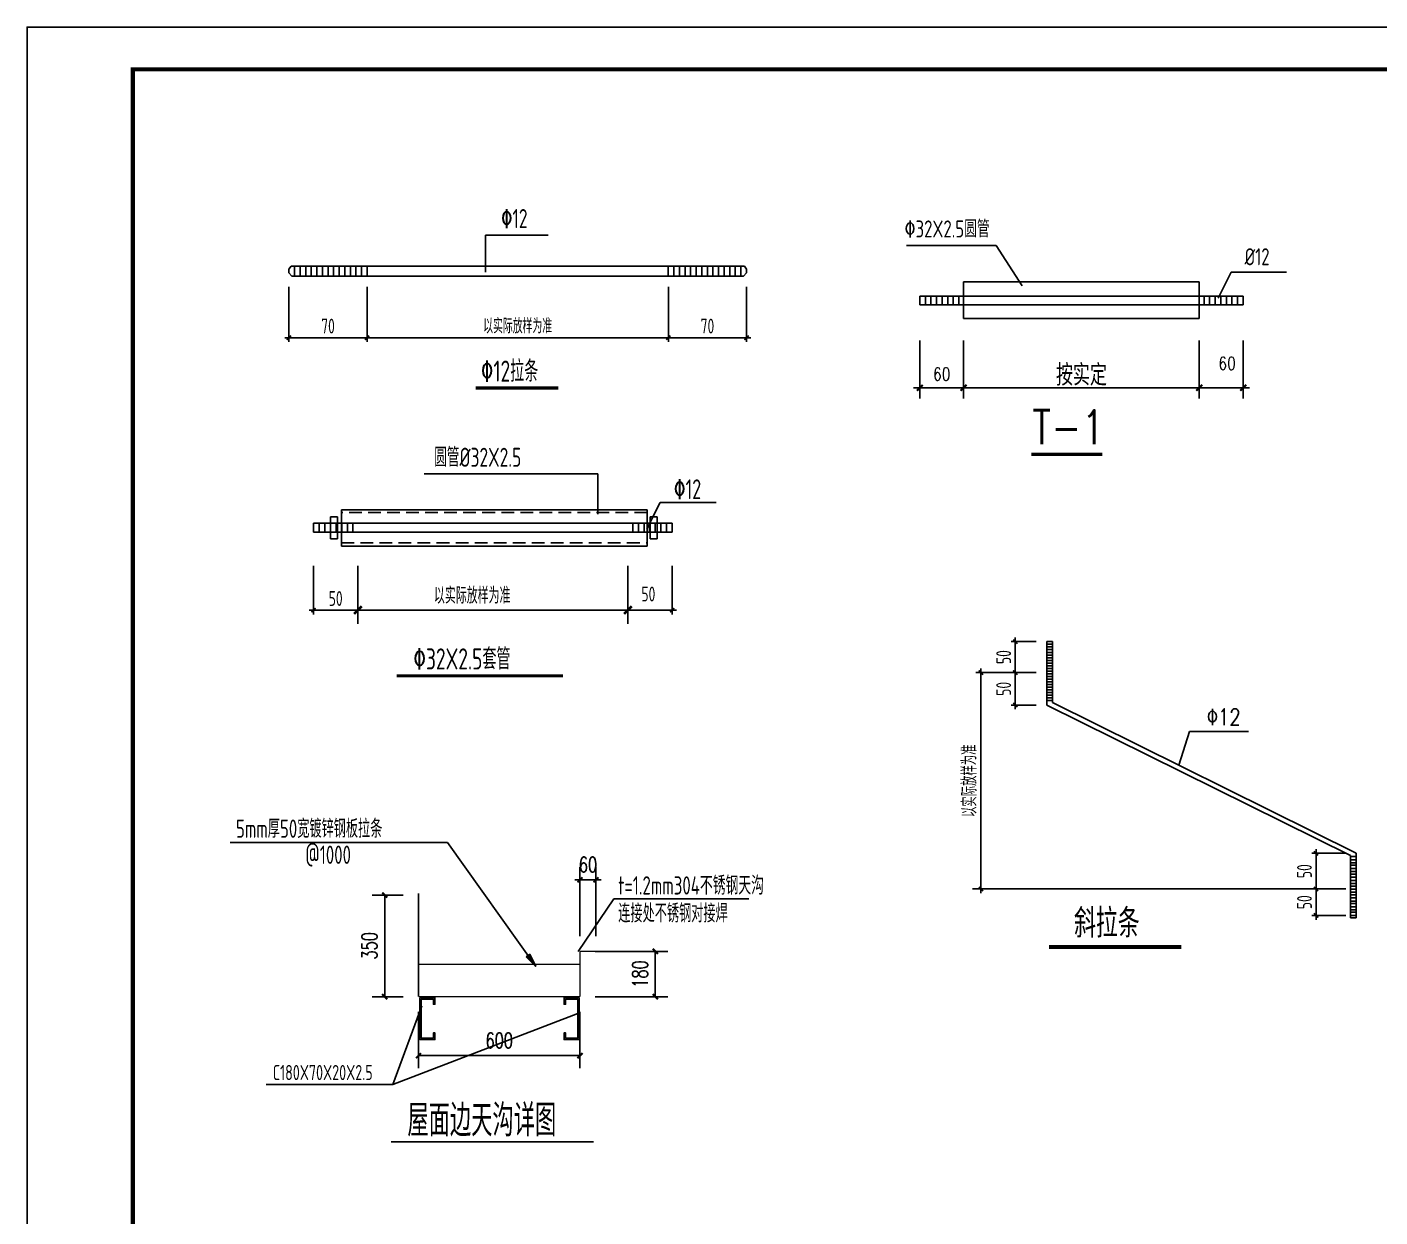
# Model space of a CAD drawing. Extents: x 293620 to 503924, y -252071 to 755100.
# Drawn here: x 397349 to 429337, y -220799 to -192671 of the extents above; entities that cross this region are included whole.
import ezdxf

# ---------------------------------------------------------------- set-up
doc = ezdxf.new("R2010")
doc.units = 0
doc.header["$LTSCALE"] = 1000
doc.header["$MEASUREMENT"] = 0
doc.linetypes.add('HIDDEN2', pattern=[0.45, 0.3, -0.15])
doc.layers.get('Defpoints').update_dxf_attribs({"color": 250})
for name, color, linetype in [('03', 3, 'Continuous'), ('1', 7, 'Continuous'), ('3', 3, 'Continuous'), ('3T_WOOD', 21, 'Continuous'), ('DIM1', 3, 'Continuous'), ('PUB_DIM', 171, 'Continuous'), ('PUB_TEXT', 7, 'Continuous'), ('PUB_TEXT @ 1', 7, 'Continuous'), ('TEXT', 7, 'Continuous'), ('TK', 4, 'Continuous'), ('图层1', 8, 'Continuous')]:
    doc.layers.add(name, color=color, linetype=linetype)
doc.styles.add('_HZDX', font='txt.shx', dxfattribs={"width": 0.8, "bigfont": 'HZDX.shx'})
doc.styles.add('_HZTXT', font='txt.shx', dxfattribs={"width": 0.8, "bigfont": 'hztxt.shx'})
doc.styles.add('DIM_FONT', font='SIMPLEX', dxfattribs={"width": 0.7, "bigfont": 'GBCBIG'})
doc.styles.add('TSSD_Dimension', font='Tssdeng.shx', dxfattribs={"width": 0.7, "bigfont": 'hztxt.shx'})
doc.styles.add('TSSD_Label', font='Tssdeng.shx', dxfattribs={"width": 0.7, "bigfont": 'hztxt.shx'})
doc.styles.add('TSSD_REIN', font='tssdeng.shx', dxfattribs={"width": 0.7, "bigfont": 'tssdchn.shx'})
doc.dimstyles.new('DIMN', dxfattribs={"dimtxt": 300, "dimasz": 100, "dimexe": 250, "dimexo": 300, "dimgap": 150, "dimtad": 1, "dimdec": 0, "dimzin": 0, "dimdsep": 46, "dimtxsty": 'DIM_FONT', "dimblk": 'ARCHTICK', "dimcen": 0.09, "dimclrt": 7, "dimazin": 2, "dimtfac": 1, "dimtdec": 0, "dimtix": 1, "dimtmove": 2, "dimatfit": 3, "dimfxl": 0, "dimtolj": 1, "dimtzin": 0, "dimarcsym": 0})
doc.dimstyles.new('TSSD_20_100', dxfattribs={"dimtxt": 350, "dimasz": 100, "dimexe": 100, "dimexo": 250, "dimgap": 100, "dimtad": 1, "dimdec": 0, "dimlfac": 0.2, "dimzin": 0, "dimdsep": 46, "dimtxsty": 'TSSD_Dimension', "dimblk": 'ARCHTICK', "dimblk1": 'ARCHTICK', "dimblk2": 'ARCHTICK', "dimcen": 0, "dimdle": 100, "dimclrt": 7, "dimadec": 0, "dimazin": 0, "dimtfac": 1, "dimtdec": 0, "dimtix": 1, "dimtmove": 2, "dimatfit": 3, "dimfxl": 0, "dimtolj": 1, "dimtzin": 0, "dimarcsym": 0})

# ---------------------------------------------------------------- blocks, each defined once
blk = doc.blocks.new('_ArchTick')
at = {"color": 0, "linetype": 'ByBlock', "const_width": 0.4}
blk.add_lwpolyline([(-0.5, -0.5), (0.5, 0.5)], dxfattribs=at)
blk = doc.blocks.new('*D658')
at = {"layer": 'Defpoints', "color": 0}
for p in [(412512, -198562), (414360, -198562), (414360, -200015)]:
    blk.add_point(p, dxfattribs=at)
at = {"layer": 'PUB_DIM', "color": 0, "lineweight": -2}
for p, q in [((412512, -198812), (412512, -200115)), ((414360, -198812), (414360, -200115)), ((412412, -200015), (414460, -200015))]:
    blk.add_line(p, q, dxfattribs=at)
at = {"layer": 'PUB_DIM', "color": 0, "lineweight": -2, "xscale": 100, "yscale": 100, "zscale": 100, "rotation": 180}
blk.add_blockref('_ArchTick', (412512, -200015), dxfattribs=at)
at = {"layer": 'PUB_DIM', "color": 0, "lineweight": -2, "xscale": 100, "yscale": 100, "zscale": 100}
blk.add_blockref('_ArchTick', (414360, -200015), dxfattribs=at)
at = {"layer": 'PUB_DIM', "color": 7, "insert": (413436, -199740), "char_height": 350, "attachment_point": 5, "style": 'TSSD_REIN'}
blk.add_mtext('\\A1;70', dxfattribs=at)
blk = doc.blocks.new('*D659')
at = {"layer": 'Defpoints', "color": 0}
for p in [(403541, -198562), (405389, -198562), (405389, -200015)]:
    blk.add_point(p, dxfattribs=at)
at = {"layer": 'PUB_DIM', "color": 0, "lineweight": -2}
for p, q in [((403541, -198812), (403541, -200115)), ((405389, -198812), (405389, -200115)), ((403441, -200015), (405489, -200015))]:
    blk.add_line(p, q, dxfattribs=at)
at = {"layer": 'PUB_DIM', "color": 0, "lineweight": -2, "xscale": 100, "yscale": 100, "zscale": 100, "rotation": 180}
blk.add_blockref('_ArchTick', (403541, -200015), dxfattribs=at)
at = {"layer": 'PUB_DIM', "color": 0, "lineweight": -2, "xscale": 100, "yscale": 100, "zscale": 100}
blk.add_blockref('_ArchTick', (405389, -200015), dxfattribs=at)
at = {"layer": 'PUB_DIM', "color": 7, "insert": (404465, -199740), "char_height": 350, "attachment_point": 5, "style": 'TSSD_REIN'}
blk.add_mtext('\\A1;70', dxfattribs=at)
blk = doc.blocks.new('*D660')
at = {"layer": 'Defpoints', "color": 0}
for p in [(405389, -198562), (412512, -198562), (412512, -200015)]:
    blk.add_point(p, dxfattribs=at)
at = {"layer": 'PUB_DIM', "color": 0, "lineweight": -2}
for p, q in [((405389, -198812), (405389, -200115)), ((412512, -198812), (412512, -200115)), ((405289, -200015), (412612, -200015))]:
    blk.add_line(p, q, dxfattribs=at)
at = {"layer": 'PUB_DIM', "color": 0, "lineweight": -2, "xscale": 100, "yscale": 100, "zscale": 100, "rotation": 180}
blk.add_blockref('_ArchTick', (405389, -200015), dxfattribs=at)
at = {"layer": 'PUB_DIM', "color": 0, "lineweight": -2, "xscale": 100, "yscale": 100, "zscale": 100}
blk.add_blockref('_ArchTick', (412512, -200015), dxfattribs=at)
at = {"layer": 'PUB_DIM', "color": 7, "insert": (408950, -199739), "char_height": 350, "attachment_point": 5, "style": 'TSSD_REIN'}
blk.add_mtext('\\A1;以实际放样为准', dxfattribs=at)
blk = doc.blocks.new('_DIMX')
blk.add_line((-150, 0), (150, 0))
at = {"const_width": 50}
blk.add_lwpolyline([(-70, -70), (70, 70)], dxfattribs=at)
blk = doc.blocks.new('*D661')
at = {"layer": 'Defpoints', "color": 0}
for p in [(411554, -205154), (412604, -205154), (412604, -206455)]:
    blk.add_point(p, dxfattribs=at)
at = {"layer": 'PUB_DIM', "color": 0, "lineweight": -2}
for p, q in [((411554, -205404), (411554, -206555)), ((412604, -205404), (412604, -206555)), ((411454, -206455), (412704, -206455))]:
    blk.add_line(p, q, dxfattribs=at)
at = {"layer": 'PUB_DIM', "color": 0, "lineweight": -2, "xscale": 100, "yscale": 100, "zscale": 100, "rotation": 180}
blk.add_blockref('_ArchTick', (411554, -206455), dxfattribs=at)
at = {"layer": 'PUB_DIM', "color": 0, "lineweight": -2, "xscale": 100, "yscale": 100, "zscale": 100}
blk.add_blockref('_ArchTick', (412604, -206455), dxfattribs=at)
at = {"layer": 'PUB_DIM', "color": 7, "insert": (412039, -206074), "char_height": 350, "attachment_point": 5, "style": 'TSSD_REIN'}
blk.add_mtext('\\A1;50', dxfattribs=at)
blk = doc.blocks.new('*D662')
at = {"layer": 'Defpoints', "color": 0}
for p in [(404121, -205154), (405171, -205154), (405171, -206455)]:
    blk.add_point(p, dxfattribs=at)
at = {"layer": 'PUB_DIM', "color": 0, "lineweight": -2}
for p, q in [((404121, -205404), (404121, -206555)), ((405171, -205404), (405171, -206555)), ((404021, -206455), (405271, -206455))]:
    blk.add_line(p, q, dxfattribs=at)
at = {"layer": 'PUB_DIM', "color": 0, "lineweight": -2, "xscale": 100, "yscale": 100, "zscale": 100, "rotation": 180}
blk.add_blockref('_ArchTick', (404121, -206455), dxfattribs=at)
at = {"layer": 'PUB_DIM', "color": 0, "lineweight": -2, "xscale": 100, "yscale": 100, "zscale": 100}
blk.add_blockref('_ArchTick', (405171, -206455), dxfattribs=at)
at = {"layer": 'PUB_DIM', "color": 7, "insert": (404646, -206180), "char_height": 350, "attachment_point": 5, "style": 'TSSD_REIN'}
blk.add_mtext('\\A1;50', dxfattribs=at)
blk = doc.blocks.new('*D629')
at = {"layer": 'Defpoints', "color": 0}
for p in [(420715, -207199), (421457, -207199), (421457, -207931)]:
    blk.add_point(p, dxfattribs=at)
at = {"layer": 'PUB_DIM', "color": 0, "lineweight": -2}
for p, q in [((421207, -207199), (420615, -207199)), ((420715, -208031), (420715, -207099)), ((421207, -207931), (420615, -207931))]:
    blk.add_line(p, q, dxfattribs=at)
at = {"layer": 'PUB_DIM', "color": 0, "lineweight": -2, "xscale": 100, "yscale": 100, "zscale": 100}
for p, rotation in [((420715, -207199), 90), ((420715, -207931), 270)]:
    blk.add_blockref('_ArchTick', p, dxfattribs=dict(at, rotation=rotation))
at = {"layer": 'PUB_DIM', "color": 7, "insert": (420440, -207565), "char_height": 350, "attachment_point": 5, "rotation": 90, "style": 'TSSD_Dimension'}
blk.add_mtext('\\A1;50', dxfattribs=at)
blk = doc.blocks.new('*D630')
at = {"layer": 'Defpoints', "color": 0}
for p in [(420715, -207931), (421457, -207931), (421457, -208699)]:
    blk.add_point(p, dxfattribs=at)
at = {"layer": 'PUB_DIM', "color": 0, "lineweight": -2}
for p, q in [((420715, -208799), (420715, -207831)), ((421207, -207931), (420615, -207931)), ((421207, -208699), (420615, -208699))]:
    blk.add_line(p, q, dxfattribs=at)
at = {"layer": 'PUB_DIM', "color": 0, "lineweight": -2, "xscale": 100, "yscale": 100, "zscale": 100}
for p, rotation in [((420715, -207931), 90), ((420715, -208699), 270)]:
    blk.add_blockref('_ArchTick', p, dxfattribs=dict(at, rotation=rotation))
at = {"layer": 'PUB_DIM', "color": 7, "insert": (420440, -208315), "char_height": 350, "attachment_point": 5, "rotation": 90, "style": 'TSSD_Dimension'}
blk.add_mtext('\\A1;50', dxfattribs=at)
blk = doc.blocks.new('*D631')
at = {"layer": 'Defpoints', "color": 0}
for p in [(427827, -212203), (428778, -212203), (428778, -213046)]:
    blk.add_point(p, dxfattribs=at)
at = {"layer": 'PUB_DIM', "color": 0, "lineweight": -2}
for p, q in [((428528, -212203), (427727, -212203)), ((427827, -213146), (427827, -212103)), ((428528, -213046), (427727, -213046))]:
    blk.add_line(p, q, dxfattribs=at)
at = {"layer": 'PUB_DIM', "color": 0, "lineweight": -2, "xscale": 100, "yscale": 100, "zscale": 100}
for p, rotation in [((427827, -212203), 90), ((427827, -213046), 270)]:
    blk.add_blockref('_ArchTick', p, dxfattribs=dict(at, rotation=rotation))
at = {"layer": 'PUB_DIM', "color": 7, "insert": (427552, -212625), "char_height": 350, "attachment_point": 5, "rotation": 90, "style": 'TSSD_Dimension'}
blk.add_mtext('\\A1;50', dxfattribs=at)
blk = doc.blocks.new('*D632')
at = {"layer": 'Defpoints', "color": 0}
for p in [(427827, -213046), (428778, -213046), (428778, -213672)]:
    blk.add_point(p, dxfattribs=at)
at = {"layer": 'PUB_DIM', "color": 0, "lineweight": -2}
for p, q in [((427827, -213772), (427827, -212946)), ((428528, -213046), (427727, -213046)), ((428528, -213672), (427727, -213672))]:
    blk.add_line(p, q, dxfattribs=at)
at = {"layer": 'PUB_DIM', "color": 0, "lineweight": -2, "xscale": 100, "yscale": 100, "zscale": 100}
for p, rotation in [((427827, -213046), 90), ((427827, -213672), 270)]:
    blk.add_blockref('_ArchTick', p, dxfattribs=dict(at, rotation=rotation))
at = {"layer": 'PUB_DIM', "color": 7, "insert": (427552, -213359), "char_height": 350, "attachment_point": 5, "rotation": 90, "style": 'TSSD_Dimension'}
blk.add_mtext('\\A1;50', dxfattribs=at)
blk = doc.blocks.new('*D633')
at = {"layer": 'Defpoints', "color": 0}
for p in [(419903, -207931), (420875, -207931), (420875, -213046)]:
    blk.add_point(p, dxfattribs=at)
at = {"layer": 'PUB_DIM', "color": 0, "lineweight": -2}
for p, q in [((419903, -213146), (419903, -207831)), ((420625, -207931), (419803, -207931)), ((420625, -213046), (419803, -213046))]:
    blk.add_line(p, q, dxfattribs=at)
at = {"layer": 'PUB_DIM', "color": 0, "lineweight": -2, "xscale": 100, "yscale": 100, "zscale": 100}
for p, rotation in [((419903, -207931), 90), ((419903, -213046), 270)]:
    blk.add_blockref('_ArchTick', p, dxfattribs=dict(at, rotation=rotation))
at = {"layer": 'PUB_DIM', "color": 7, "insert": (419627, -210488), "char_height": 350, "attachment_point": 5, "rotation": 90, "style": 'TSSD_Dimension'}
blk.add_mtext('\\A1;以实际放样为准', dxfattribs=at)
blk = doc.blocks.new('Q3423Q42423423423')
at = {"linetype": 'Continuous'}
for p, q in [((1609839, 145654), (1610298, 146582)), ((1600858, 146235), (1609172, 146235)), ((1600858, 146235), (1600858, 144944)), ((1609172, 146235), (1609172, 144944)), ((1599310, 145728), (1610722, 145728)), ((1599310, 145728), (1599310, 145419)), ((1599507, 145728), (1599507, 145419)), ((1599704, 145728), (1599704, 145419)), ((1599901, 145728), (1599901, 145419)), ((1600098, 145728), (1600098, 145419)), ((1600295, 145728), (1600295, 145419)), ((1600492, 145728), (1600492, 145419)), ((1600689, 145728), (1600689, 145419)), ((1609343, 145728), (1609343, 145419)), ((1609540, 145728), (1609540, 145419)), ((1609737, 145728), (1609737, 145419)), ((1609934, 145728), (1609934, 145419)), ((1610131, 145728), (1610131, 145419)), ((1610328, 145728), (1610328, 145419)), ((1610525, 145728), (1610525, 145419)), ((1610722, 145728), (1610722, 145419)), ((1599310, 145419), (1610722, 145419)), ((1600858, 144944), (1609172, 144944))]:
    blk.add_line(p, q, dxfattribs=at)
at = {"layer": '1', "color": 7, "linetype": 'Continuous', "const_width": 112}
blk.add_lwpolyline([(1603253, 140149), (1605757, 140149)], dxfattribs=at)
at = {"layer": 'PUB_DIM'}
for p, q in [((1599310, 144162), (1599310, 142123)), ((1600859, 144162), (1600859, 142123)), ((1600859, 144162), (1600859, 142123)), ((1609172, 144162), (1609172, 142123)), ((1609172, 144162), (1609172, 142123)), ((1610722, 144162), (1610722, 142123)), ((1599311, 142498), (1600857, 142498)), ((1600859, 142498), (1609172, 142498)), ((1609174, 142498), (1610720, 142498))]:
    blk.add_line(p, q, dxfattribs=at)
at = {"layer": 'PUB_TEXT', "linetype": 'Continuous'}
blk.add_line((1610298, 146582), (1612249, 146582), dxfattribs=at)
at = {"layer": '图层1', "color": 2}
for p, q in [((1602011, 147523), (1598838, 147523)), ((1602922, 146092), (1602011, 147523))]:
    blk.add_line(p, q, dxfattribs=at)
at = {"layer": 'PUB_DIM', "rotation": 180}
for name, p, xscale, yscale, zscale in [('_DIMX', (1599310, 142498), 1.5, 1.5, 1.5), ('_ArchTick', (1600859, 142498), 150, 150, 150), ('_DIMX', (1609172, 142498), 1.5, 1.5, 1.5)]:
    blk.add_blockref(name, p, dxfattribs=dict(at, xscale=xscale, yscale=yscale, zscale=zscale))
at = {"layer": 'PUB_DIM'}
for name, p, xscale, yscale, zscale in [('_DIMX', (1600859, 142498), 1.5, 1.5, 1.5), ('_ArchTick', (1609172, 142498), 150, 150, 150), ('_DIMX', (1610722, 142498), 1.5, 1.5, 1.5)]:
    blk.add_blockref(name, p, dxfattribs=dict(at, xscale=xscale, yscale=yscale, zscale=zscale))
at = {"layer": '1', "color": 7, "linetype": 'Continuous', "style": '_HZDX', "width": 0.8}
blk.add_text('T-1', height=1200, dxfattribs=at).set_placement((1603287, 140506))
at = {"layer": 'PUB_DIM', "color": 7, "attachment_point": 5, "style": '_HZTXT'}
for s, insert, char_height in [('\\A1;按实定', (1605016, 142948), 750), ('\\A1;60', (1610154, 143358), 450), ('\\A1;60', (1600084, 142980), 450)]:
    blk.add_mtext(s, dxfattribs=dict(at, insert=insert, char_height=char_height))
at = {"layer": 'PUB_TEXT @ 1', "style": 'TSSD_Label', "width": 0.75}
for s, p in [('\x8232X2.5圆管', (1598777, 147802)), ('%%C12', (1610775, 146820))]:
    blk.add_text(s, height=600, dxfattribs=at).set_placement(p)
blk = doc.blocks.new('*D569')
at = {"layer": 'Defpoints', "color": 0}
for p in [(5197911, 18063053), (5200137, 18063053), (5197911, 18061714)]:
    blk.add_point(p, dxfattribs=at)
at = {"layer": 'PUB_DIM', "color": 0, "lineweight": -2}
for p, q in [((5198361, 18063053), (5200512, 18063053)), ((5200137, 18061714), (5200137, 18063053)), ((5198361, 18061714), (5200512, 18061714))]:
    blk.add_line(p, q, dxfattribs=at)
at = {"layer": 'PUB_DIM', "color": 0, "lineweight": -2, "xscale": 150, "yscale": 150, "zscale": 150}
for p, rotation in [((5200137, 18063053), 90), ((5200137, 18061714), 270)]:
    blk.add_blockref('_ArchTick', p, dxfattribs=dict(at, rotation=rotation))
at = {"layer": 'PUB_DIM', "color": 7, "insert": (5199687, 18062384), "char_height": 450, "attachment_point": 5, "rotation": 90, "style": 'DIM_FONT'}
blk.add_mtext('\\A1;180', dxfattribs=at)
blk = doc.blocks.new('*D570')
at = {"layer": 'Defpoints', "color": 0}
for p in [(5198383, 18065167), (5197911, 18063053), (5198383, 18063053)]:
    blk.add_point(p, dxfattribs=at)
at = {"layer": 'PUB_DIM', "color": 0, "lineweight": -2}
for p, q in [((5197911, 18063503), (5197911, 18065542)), ((5198383, 18063503), (5198383, 18065542)), ((5197911, 18065167), (5197761, 18065167)), ((5197911, 18065167), (5198383, 18065167)), ((5198383, 18065167), (5198533, 18065167))]:
    blk.add_line(p, q, dxfattribs=at)
at = {"layer": 'PUB_DIM', "color": 0, "lineweight": -2, "xscale": 150, "yscale": 150, "zscale": 150}
blk.add_blockref('_ArchTick', (5197911, 18065167), dxfattribs=at)
at = {"layer": 'PUB_DIM', "color": 0, "lineweight": -2, "xscale": 150, "yscale": 150, "zscale": 150, "rotation": 180}
blk.add_blockref('_ArchTick', (5198383, 18065167), dxfattribs=at)
at = {"layer": 'PUB_DIM', "color": 7, "insert": (5198147, 18065617), "char_height": 450, "attachment_point": 5, "style": 'DIM_FONT'}
blk.add_mtext('\\A1;60', dxfattribs=at)
blk = doc.blocks.new('*D571')
at = {"layer": 'Defpoints', "color": 0}
for p in [(5193139, 18064717), (5192139, 18061714), (5193139, 18061714)]:
    blk.add_point(p, dxfattribs=at)
at = {"layer": 'PUB_DIM', "color": 0, "lineweight": -2}
for p, q in [((5192689, 18064717), (5191764, 18064717)), ((5192139, 18064717), (5192139, 18061714)), ((5192689, 18061714), (5191764, 18061714))]:
    blk.add_line(p, q, dxfattribs=at)
at = {"layer": 'PUB_DIM', "color": 0, "lineweight": -2, "xscale": 150, "yscale": 150, "zscale": 150}
for p, rotation in [((5192139, 18064717), 90), ((5192139, 18061714), 270)]:
    blk.add_blockref('_ArchTick', p, dxfattribs=dict(at, rotation=rotation))
at = {"layer": 'PUB_DIM', "color": 7, "insert": (5191689, 18063216), "char_height": 450, "attachment_point": 5, "rotation": 90, "style": 'DIM_FONT'}
blk.add_mtext('\\A1;350', dxfattribs=at)
blk = doc.blocks.new('*D572')
at = {"layer": 'Defpoints', "color": 0}
for p in [(5193139, 18061714), (5197911, 18061714), (5197911, 18059972)]:
    blk.add_point(p, dxfattribs=at)
at = {"layer": 'PUB_DIM', "color": 0, "lineweight": -2}
for p, q in [((5193139, 18061264), (5193139, 18059597)), ((5197911, 18061264), (5197911, 18059597)), ((5193139, 18059972), (5197911, 18059972))]:
    blk.add_line(p, q, dxfattribs=at)
at = {"layer": 'PUB_DIM', "color": 0, "lineweight": -2, "xscale": 150, "yscale": 150, "zscale": 150, "rotation": 180}
blk.add_blockref('_ArchTick', (5193139, 18059972), dxfattribs=at)
at = {"layer": 'PUB_DIM', "color": 0, "lineweight": -2, "xscale": 150, "yscale": 150, "zscale": 150}
blk.add_blockref('_ArchTick', (5197911, 18059972), dxfattribs=at)
at = {"layer": 'PUB_DIM', "color": 7, "insert": (5195525, 18060422), "char_height": 450, "attachment_point": 5, "style": 'DIM_FONT'}
blk.add_mtext('\\A1;600', dxfattribs=at)
blk = doc.blocks.new('GeYuanFrame_88455082', base_point=(20.09, 4.53))
at = {"layer": 'TK'}
blk.add_lwpolyline([(20.09, 4.53), (20.09, 598.53), (861.09, 598.53), (861.09, 4.53)], close=True, dxfattribs=at)
at = {"layer": 'TK', "const_width": 1}
blk.add_lwpolyline([(45.09, 588.53), (851.09, 588.53), (851.09, 14.53), (45.09, 14.53)], close=True, dxfattribs=at)
blk = doc.blocks.new('w342q414231')
for p, q in [((5192382.2, 18059119.2), (5193235.8, 18061444.4)), ((5197843.7, 18061220.5), (5192382.2, 18059119.2)), ((5192382.2, 18059119.2), (5188639.8, 18059119.2))]:
    blk.add_line(p, q)
for points in [[(5193177.7, 18061682.9), (5193625.4, 18061682.9), (5193625.4, 18061488.6), (5193581.3, 18061488.6), (5193581.3, 18061638.8), (5193221.8, 18061638.8), (5193221.8, 18060492.2), (5193581.3, 18060492.2), (5193581.3, 18060642.3), (5193625.4, 18060642.3), (5193625.4, 18060448.1), (5193177.7, 18060448.1), (5193177.7, 18061682.9)], [(5197887.8, 18061682.9), (5197440.2, 18061682.9), (5197440.2, 18061488.6), (5197484.3, 18061488.6), (5197484.3, 18061638.8), (5197843.7, 18061638.8), (5197843.7, 18060492.2), (5197484.3, 18060492.2), (5197484.3, 18060642.3), (5197440.2, 18060642.3), (5197440.2, 18060448.1), (5197887.8, 18060448.1), (5197887.8, 18061682.9)]]:
    blk.add_lwpolyline(points)
at = {"const_width": 56.7}
blk.add_lwpolyline([(5192323, 18057424.6), (5198319.5, 18057424.6)], dxfattribs=at)
at = {"layer": '03'}
for p, q in [((5193995.6, 18066272.1), (5187576.3, 18066272.1)), ((5196607.8, 18062606), (5193995.6, 18066272.1)), ((5196426.1, 18062966.7), (5196323.4, 18062893.5)), ((5196323.4, 18062893.5), (5196607.8, 18062606)), ((5196426.1, 18062966.7), (5196607.8, 18062606))]:
    blk.add_line(p, q, dxfattribs=at)
blk.add_solid([(5196323.4, 18062893.5), (5196607.8, 18062606), (5196426.1, 18062966.7)], dxfattribs=at)
at = {"layer": '图层1'}
for p, q in [((5197853.5, 18063053.2), (5198908.9, 18064609.9)), ((5198908.9, 18064609.9), (5202902.8, 18064609.9))]:
    blk.add_line(p, q, dxfattribs=at)
at = {"layer": '图层1', "const_width": 47.2}
for points in [[(5193138.8, 18064765.6), (5193138.8, 18061714.4)], [(5198383, 18063053.2), (5197910.5, 18063053.2)], [(5197910.5, 18063053.2), (5197910.5, 18061714.4)], [(5193138.8, 18062669.2), (5197910.5, 18062669.2)], [(5193138.8, 18061714.4), (5197910.5, 18061714.4)]]:
    blk.add_lwpolyline(points, dxfattribs=at)
at = {"layer": 'PUB_TEXT', "style": 'TSSD_REIN', "width": 0.7}
for s, height, p in [('5mm厚50宽镀锌钢板拉条', 540.54, (5187743.4, 18066408.6)), ('@1000', 540.54, (5189791.3, 18065637.7)), ('连接处不锈钢对接焊', 540.54, (5199042.1, 18063907.4)), ('C180X70X20X2.5 ', 450, (5188830.6, 18059247.5))]:
    blk.add_text(s, height=height, dxfattribs=at).set_placement(p)
at = {"layer": 'PUB_TEXT @ 1', "style": 'TSSD_Label', "width": 0.7}
blk.add_text('t=1.2mm304不锈钢天沟', height=540.54, dxfattribs=at).set_placement((5199042.1, 18064731.4))
at = {"layer": 'TEXT', "style": 'TSSD_REIN', "width": 0.7}
blk.add_text('屋面边天沟详图', height=945, dxfattribs=at).set_placement((5192809.7, 18057585.9))
at = {"layer": 'PUB_DIM'}
for p1, p2, distance, text, picture, middle in [((5197910.5, 18063053.2), (5198383, 18063053.2), 2113.3, '60', '*D570', (5198146.8, 18065616.5)), ((5193138.8, 18064716.6), (5193138.8, 18061714.4), -999.7, '350', '*D571', (5191689.1, 18063215.5)), ((5197910.5, 18061714.4), (5197910.5, 18063053.2), -2226.4, '180', '*D569', (5199686.9, 18062383.8)), ((5193138.8, 18061714.4), (5197910.5, 18061714.4), -1742, '600', '*D572', (5195524.7, 18060422.4))]:
    dim = blk.add_aligned_dim(p1=p1, p2=p2, distance=distance, text=text, dimstyle='DIMN', override={"dimscale": 1.5, "dimlfac": 0.666667, "dimadec": 0}, dxfattribs=at)
    dim.commit()
    dim.dimension.update_dxf_attribs({"geometry": picture, "text_midpoint": middle})

msp = doc.modelspace()

# ---------------------------------------------------------------- linework, layer by layer
for p, q in [((403591.1, -198322), (414309.6, -198322)), ((403609.8, -198562.1), (414290.8, -198562.1)), ((421457.3, -207199.4), (421457.3, -208699.4)), ((421457.3, -207199.4), (421597.2, -207199.4)), ((421457.3, -207262.7), (421597.2, -207262.7)), ((421457.3, -207262.7), (421597.2, -207262.7)), ((421597.2, -207199.4), (421597.2, -208639.5)), ((421457.3, -207325.9), (421597.2, -207325.9)), ((421457.3, -207325.9), (421597.2, -207325.9)), ((421457.3, -207389.2), (421597.2, -207389.2)), ((421457.3, -207389.2), (421597.2, -207389.2)), ((421457.3, -207452.4), (421597.2, -207452.4)), ((421457.3, -207452.4), (421597.2, -207452.4)), ((421457.3, -207515.7), (421597.2, -207515.7)), ((421457.3, -207515.7), (421597.2, -207515.7)), ((421457.3, -207579), (421597.2, -207579)), ((421457.3, -207579), (421597.2, -207579)), ((421457.3, -207642.2), (421597.2, -207642.2)), ((421457.3, -207642.2), (421597.2, -207642.2)), ((421457.3, -207705.5), (421597.2, -207705.5)), ((421457.3, -207705.5), (421597.2, -207705.5)), ((421457.3, -207768.7), (421597.2, -207768.7)), ((421457.3, -207768.7), (421597.2, -207768.7)), ((421457.3, -207768.7), (421597.2, -207768.7)), ((421457.3, -207768.7), (421597.2, -207768.7)), ((421457.3, -207832), (421597.2, -207832)), ((421457.3, -207832), (421597.2, -207832)), ((421457.3, -207832), (421597.2, -207832)), ((421457.3, -207832), (421597.2, -207832)), ((421457.3, -207895.3), (421597.2, -207895.3)), ((421457.3, -207895.3), (421597.2, -207895.3)), ((421457.3, -207895.3), (421597.2, -207895.3)), ((421457.3, -207895.3), (421597.2, -207895.3)), ((421457.3, -207958.5), (421597.2, -207958.5)), ((421457.3, -207958.5), (421597.2, -207958.5)), ((421457.3, -207958.5), (421597.2, -207958.5)), ((421457.3, -207958.5), (421597.2, -207958.5)), ((421457.3, -208021.8), (421597.2, -208021.8)), ((421457.3, -208021.8), (421597.2, -208021.8)), ((421457.3, -208021.8), (421597.2, -208021.8)), ((421457.3, -208021.8), (421597.2, -208021.8)), ((421457.3, -208085.1), (421597.2, -208085.1)), ((421457.3, -208085.1), (421597.2, -208085.1)), ((421457.3, -208085.1), (421597.2, -208085.1)), ((421457.3, -208085.1), (421597.2, -208085.1)), ((421457.3, -208148.3), (421597.2, -208148.3)), ((421457.3, -208148.3), (421597.2, -208148.3)), ((421457.3, -208148.3), (421597.2, -208148.3)), ((421457.3, -208148.3), (421597.2, -208148.3)), ((421457.3, -208211.6), (421597.2, -208211.6)), ((421457.3, -208211.6), (421597.2, -208211.6)), ((421457.3, -208211.6), (421597.2, -208211.6)), ((421457.3, -208274.8), (421597.2, -208274.8)), ((421457.3, -208274.8), (421597.2, -208274.8)), ((421457.3, -208338.1), (421597.2, -208338.1)), ((421457.3, -208338.1), (421597.2, -208338.1)), ((421457.3, -208401.4), (421597.2, -208401.4)), ((421457.3, -208401.4), (421597.2, -208401.4)), ((421457.3, -208401.4), (421597.2, -208401.4)), ((421457.3, -208401.4), (421597.2, -208401.4)), ((421457.3, -208401.4), (421597.2, -208401.4)), ((421457.3, -208464.6), (421597.2, -208464.6)), ((421457.3, -208464.6), (421597.2, -208464.6)), ((421457.3, -208464.6), (421597.2, -208464.6)), ((421457.3, -208527.9), (421597.2, -208527.9)), ((421457.3, -208527.9), (421597.2, -208527.9)), ((421457.3, -208591.2), (421597.2, -208591.2)), ((421457.3, -208591.2), (421597.2, -208591.2)), ((421457.3, -208699.4), (428638.7, -212257.5)), ((421597.2, -208639.5), (428777.6, -212203.4)), ((424584, -210122), (424836.4, -209322.4)), ((424836.4, -209322.4), (426229.4, -209322.4)), ((428638.7, -213731.2), (428638.7, -212257.5)), ((428638.7, -212279.8), (428777.6, -212279.8)), ((428638.7, -212354.1), (428777.6, -212354.1)), ((428638.7, -212354.1), (428777.6, -212354.1)), ((428777.6, -213731.2), (428777.6, -212203.4)), ((428638.7, -212428.3), (428777.6, -212428.3)), ((428638.7, -212487.2), (428777.6, -212487.2)), ((428638.7, -212487.2), (428777.6, -212487.2)), ((428638.7, -212561.4), (428777.6, -212561.4)), ((428638.7, -212561.4), (428777.6, -212561.4)), ((428638.7, -212561.4), (428777.6, -212561.4)), ((428638.7, -212635.6), (428777.6, -212635.6)), ((428638.7, -212694.5), (428777.6, -212694.5)), ((428638.7, -212694.5), (428777.6, -212694.5)), ((428638.7, -212768.7), (428777.6, -212768.7)), ((428638.7, -212768.7), (428777.6, -212768.7)), ((428638.7, -212843), (428777.6, -212843)), ((428638.7, -212843), (428777.6, -212843)), ((428638.7, -212917.2), (428777.6, -212917.2)), ((428638.7, -212976.1), (428777.6, -212976.1)), ((428638.7, -212976.1), (428777.6, -212976.1)), ((428638.7, -213050.3), (428777.6, -213050.3)), ((428638.7, -213050.3), (428777.6, -213050.3)), ((428638.7, -213124.5), (428777.6, -213124.5)), ((428638.7, -213183.4), (428777.6, -213183.4)), ((428638.7, -213183.4), (428777.6, -213183.4)), ((428638.7, -213257.6), (428777.6, -213257.6)), ((428638.7, -213257.6), (428777.6, -213257.6)), ((428638.7, -213331.9), (428777.6, -213331.9)), ((428638.7, -213390.8), (428777.6, -213390.8)), ((428638.7, -213390.8), (428777.6, -213390.8)), ((428638.7, -213465), (428777.6, -213465)), ((428638.7, -213465), (428777.6, -213465)), ((428638.7, -213539.2), (428777.6, -213539.2)), ((428638.7, -213598.1), (428777.6, -213598.1)), ((428638.7, -213598.1), (428777.6, -213598.1)), ((428638.7, -213672.3), (428777.6, -213672.3)), ((428638.7, -213731.2), (428777.6, -213731.2))]:
    msp.add_line(p, q)
at = {"linetype": 'Continuous'}
for p, q in [((412006, -204536.7, -1438.4), (412317, -203907.9, -1438.4)), ((404121, -204397.8, -1438.4), (404121, -204607.8, -1438.4)), ((404121, -204397.8, -1438.4), (412603.8, -204397.8, -1438.4)), ((404254.5, -204397.8, -1438.4), (404254.5, -204607.8, -1438.4)), ((404388, -204397.8, -1438.4), (404388, -204607.8, -1438.4)), ((404521.5, -204397.8, -1438.4), (404521.5, -204607.8, -1438.4)), ((404655, -204397.8, -1438.4), (404655, -204607.8, -1438.4)), ((404788.5, -204397.8, -1438.4), (404788.5, -204607.8, -1438.4)), ((404922, -204397.8, -1438.4), (404922, -204607.8, -1438.4)), ((405055.5, -204397.8, -1438.4), (405055.5, -204607.8, -1438.4)), ((411669.4, -204397.8, -1438.4), (411669.4, -204607.8, -1438.4)), ((411802.9, -204397.8, -1438.4), (411802.9, -204607.8, -1438.4)), ((411936.4, -204397.8, -1438.4), (411936.4, -204607.8, -1438.4)), ((412069.9, -204397.8, -1438.4), (412069.9, -204607.8, -1438.4)), ((412203.4, -204397.8, -1438.4), (412203.4, -204607.8, -1438.4)), ((412336.9, -204397.8, -1438.4), (412336.9, -204607.8, -1438.4)), ((412470.3, -204397.8, -1438.4), (412470.3, -204607.8, -1438.4)), ((412603.8, -204397.8, -1438.4), (412603.8, -204607.8, -1438.4)), ((404121, -204607.8, -1438.4), (412603.8, -204607.8, -1438.4))]:
    msp.add_line(p, q, dxfattribs=at)
at = {"linetype": 'Continuous', "const_width": 75, "elevation": -1438.4}
for points in [[(407954, -201205.2), (409908.1, -201205.2)], [(406086.3, -208007.6), (410024.1, -208007.6)]]:
    msp.add_lwpolyline(points, dxfattribs=at)
at = {"const_width": 97.2}
msp.add_lwpolyline([(421513.5, -214416.9), (424638.9, -214416.9)], dxfattribs=at)
at = {"layer": '1'}
for p, q in [((403591.1, -198322), (403541.1, -198396.6)), ((403673.1, -198322), (403673.1, -198562.1)), ((403805.1, -198322), (403805.1, -198562.1)), ((403937.1, -198322), (403937.1, -198562.1)), ((404069.1, -198322), (404069.1, -198562.1)), ((404201.1, -198322), (404201.1, -198562.1)), ((404333.1, -198322), (404333.1, -198562.1)), ((404465.1, -198322), (404465.1, -198562.1)), ((404597.1, -198322), (404597.1, -198562.1)), ((404729.1, -198322), (404729.1, -198562.1)), ((404861.1, -198322), (404861.1, -198562.1)), ((404993.1, -198322), (404993.1, -198562.1)), ((405125.1, -198322), (405125.1, -198562.1)), ((405257.1, -198322), (405257.1, -198562.1)), ((405389.1, -198322), (405389.1, -198562.1)), ((412511.5, -198322), (412511.5, -198562.1)), ((412643.5, -198322), (412643.5, -198562.1)), ((412775.5, -198322), (412775.5, -198562.1)), ((412907.5, -198322), (412907.5, -198562.1)), ((413039.5, -198322), (413039.5, -198562.1)), ((413171.5, -198322), (413171.5, -198562.1)), ((413303.5, -198322), (413303.5, -198562.1)), ((413435.5, -198322), (413435.5, -198562.1)), ((413567.5, -198322), (413567.5, -198562.1)), ((413699.5, -198322), (413699.5, -198562.1)), ((413831.5, -198322), (413831.5, -198562.1)), ((413963.5, -198322), (413963.5, -198562.1)), ((414095.5, -198322), (414095.5, -198562.1)), ((414227.5, -198322), (414227.5, -198562.1)), ((414309.6, -198322), (414359.5, -198396.6)), ((403541.1, -198396.6), (403541.1, -198482.2)), ((403541.1, -198482.2), (403609.8, -198562.1)), ((414359.5, -198482.2), (414290.8, -198562.1)), ((414359.5, -198396.6), (414359.5, -198482.2))]:
    msp.add_line(p, q, dxfattribs=at)
at = {"layer": '3'}
for p, q in [((408190.7, -197594.5, -1438.4), (409673.4, -197594.5, -1438.4)), ((408190.7, -198466.1, -1438.4), (408190.7, -197594.5, -1438.4))]:
    msp.add_line(p, q, dxfattribs=at)
at = {"layer": 'DIM1', "linetype": 'Continuous'}
for p, q in [((410842.6, -203229.3, -1438.4), (406739.1, -203229.3, -1438.4)), ((410842.6, -204189.1, -1438.4), (410842.6, -203229.3, -1438.4)), ((404521, -204252.8, -1438.4), (404690.2, -204252.8, -1438.4)), ((404521, -204767.4, -1438.4), (404521, -204252.8, -1438.4)), ((404690.2, -204252.8, -1438.4), (404690.2, -204767.4, -1438.4)), ((404784, -204083.7, -1438.4), (404784, -204939.7, -1438.4)), ((412013.5, -204083.7, -1438.4), (404784, -204083.7, -1438.4)), ((412013.5, -204939.7, -1438.4), (412013.5, -204083.7, -1438.4)), ((412080.4, -204767.4, -1438.4), (412080.4, -204252.8, -1438.4)), ((412080.4, -204252.8, -1438.4), (412249.6, -204252.8, -1438.4)), ((412249.6, -204252.8, -1438.4), (412249.6, -204767.4, -1438.4)), ((404690.2, -204767.4, -1438.4), (404521, -204767.4, -1438.4)), ((404784, -204939.7, -1438.4), (412013.5, -204939.7, -1438.4)), ((412249.6, -204767.4, -1438.4), (412080.4, -204767.4, -1438.4))]:
    msp.add_line(p, q, dxfattribs=at)
at = {"layer": 'DIM1', "linetype": 'HIDDEN2'}
for p, q in [((412013.5, -204144.2, -1438.4), (404784, -204144.2, -1438.4)), ((404784, -204864.1, -1438.4), (412013.5, -204864.1, -1438.4))]:
    msp.add_line(p, q, dxfattribs=at)
at = {"layer": 'PUB_DIM'}
for p, q in [((405170.8, -205542.9, -1438.4), (405170.8, -206778.6, -1438.4)), ((411554.1, -205542.9, -1438.4), (411554.1, -206778.6, -1438.4)), ((405172.1, -206454.6, -1438.4), (411552.8, -206454.6, -1438.4)), ((421182.7, -207930.7), (419780.3, -207930.7)), ((428490.9, -213045.7), (419706.4, -213045.7))]:
    msp.add_line(p, q, dxfattribs=at)
at = {"layer": 'PUB_TEXT', "linetype": 'Continuous'}
msp.add_line((412317, -203907.9, -1438.4), (413639.1, -203907.9, -1438.4), dxfattribs=at)

# ---------------------------------------------------------------- block references
at = {"xscale": 0.6700000017881393, "yscale": 0.6700000017881393, "zscale": 0.67}
msp.add_blockref('Q3423Q42423423423', (-653081.3, -296671.5), dxfattribs=at)
at = {"layer": '3T_WOOD'}
for name, p, xscale, yscale, zscale in [('GeYuanFrame_88455082', (397349.2, -252071.2), 100, 100, 100), ('w342q414231', (-3747906, -14664963.8), 0.7999999998137355, 0.8000000007450581, 0.8)]:
    msp.add_blockref(name, p, dxfattribs=dict(at, xscale=xscale, yscale=yscale, zscale=zscale))
at = {"layer": 'PUB_DIM', "xscale": 1.296000003814697, "yscale": 1.296000000089407, "zscale": 1.296000000089407, "rotation": 180}
msp.add_blockref('_DIMX', (405170.8, -206454.6, -1438.4), dxfattribs=at)
at = {"layer": 'PUB_DIM', "xscale": 1.296000003814697, "yscale": 1.296000000089407, "zscale": 1.296000000089407}
msp.add_blockref('_DIMX', (411554.1, -206454.6, -1438.4), dxfattribs=at)

# ---------------------------------------------------------------- texts
at = {"layer": 'PUB_DIM', "style": 'TSSD_REIN', "width": 0.7}
msp.add_text('以实际放样为准', height=388.8, dxfattribs=at).set_placement((406969.2, -206302.7, -1438.4))
at = {"layer": 'PUB_TEXT'}
for s, height, style, width, p in [('\x8212', 450, 'TSSD_REIN', 0.7, (408556.9, -197422.5, -1438.4)), ('圆管%%c32X2.5', 450, 'TSSD_REIN', 0.7, (406975.9, -203066.6, -1438.4)), ('\x8212', 388.88, '_HZTXT', 0.8, (425243.3, -209174.8)), ('斜拉条', 680.53, '_HZDX', 0.8, (422104.2, -214195.5))]:
    msp.add_text(s, height=height, dxfattribs=dict(at, style=style, width=width)).set_placement(p)
at = {"layer": 'PUB_TEXT', "linetype": 'Continuous', "style": 'TSSD_REIN', "width": 0.7}
for s, height, p in [('\x8212拉条', 500, (408077.3, -201055.2, -1438.4)), ('\x8212', 466.56, (412640.2, -203828.9, -1438.4)), ('\x8232X2.5套管', 500, (406481.7, -207857.5, -1438.4))]:
    msp.add_text(s, height=height, dxfattribs=at).set_placement(p)

# ---------------------------------------------------------------- dimensions: what is measured, and where the dimension line sits
at = {"layer": 'PUB_DIM'}
for p1, p2, distance, text, picture, middle in [((403541.1, -198562.1), (405389.1, -198562.1), -1453, '70', '*D659', (404465.1, -199740)), ((405389.1, -198562.1), (412511.5, -198562.1), -1453, '以实际放样为准', '*D660', (408950.3, -199738.6)), ((412511.5, -198562.1), (414359.5, -198562.1), -1453, '70', '*D658', (413435.5, -199740)), ((404121, -205154.1, -1438.4), (405170.8, -205154.1, -1438.4), -1300.5, '50', '*D662', (404645.9, -206179.6, -1438.4))]:
    dim = msp.add_aligned_dim(p1=p1, p2=p2, distance=distance, text=text, dimstyle='TSSD_20_100', override={"dimtxsty": 'TSSD_REIN'}, dxfattribs=at)
    dim.commit()
    dim.dimension.update_dxf_attribs({"geometry": picture, "text_midpoint": middle})
dim = msp.add_linear_dim(base=(412603.8, -206454.6, -1438.4), p1=(411554.1, -205154.1, -1438.4), p2=(412603.8, -205154.1, -1438.4), angle=0, text='50', dimstyle='TSSD_20_100', override={"dimtxsty": 'TSSD_REIN'}, dxfattribs=at)
dim.commit()
dim.dimension.update_dxf_attribs({"geometry": '*D661', "text_midpoint": (412038.6, -206073.9, -1438.4), "dimtype": 161})
for p1, p2, distance, text, picture, middle in [((421457.3, -207930.7), (421457.3, -207199.4), 742, '50', '*D629', (420440.3, -207565)), ((420875.5, -213045.7), (420875.5, -207930.7), 972.2, '以实际放样为准', '*D633', (419626.9, -210488.2)), ((421457.3, -208699.4), (421457.3, -207930.7), 742, '50', '*D630', (420440.3, -208315)), ((428777.6, -213045.7), (428777.6, -212203.4), 951.1, '50', '*D631', (427551.6, -212624.6)), ((428777.6, -213672.3), (428777.6, -213045.7), 951.1, '50', '*D632', (427551.6, -213359))]:
    dim = msp.add_aligned_dim(p1=p1, p2=p2, distance=distance, text=text, dimstyle='TSSD_20_100', dxfattribs=at)
    dim.commit()
    dim.dimension.update_dxf_attribs({"geometry": picture, "text_midpoint": middle})

doc.saveas('drawing.dxf')
